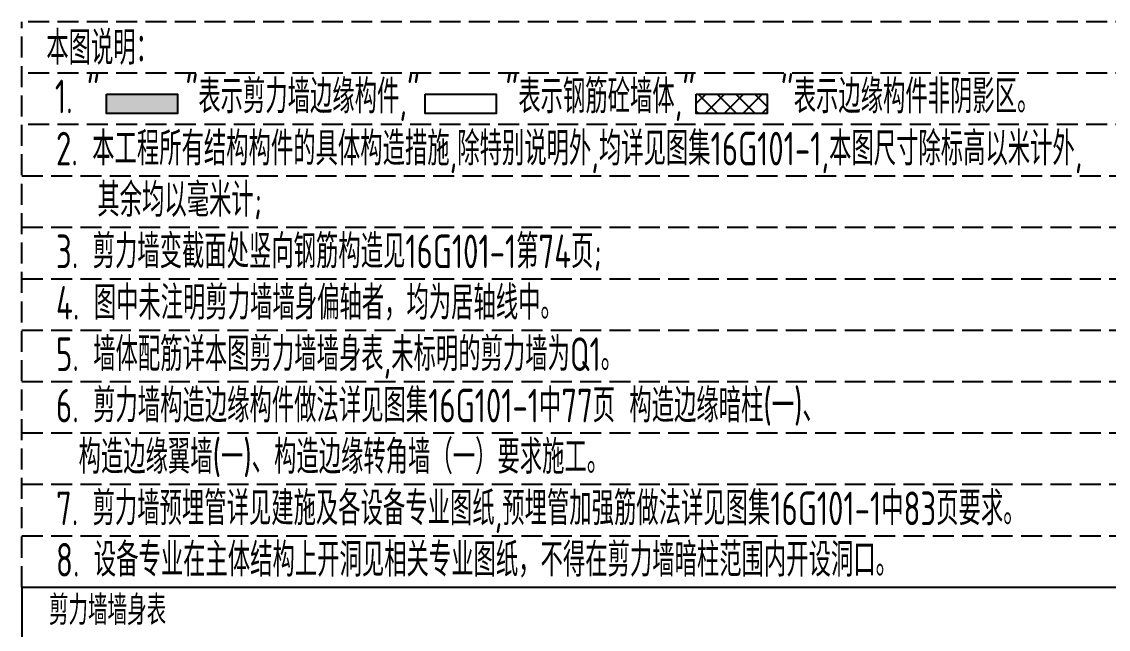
# Model space of a CAD drawing. Extents: x -812054 to 22247, y -644080 to 1003627.
# Drawn here: x -462102 to -449163, y -164550 to -157322 of the extents above; entities that cross this region are included whole.
import ezdxf

# ---------------------------------------------------------------- set-up
doc = ezdxf.new("R2010")
doc.units = 0
doc.header["$LTSCALE"] = 1000
doc.linetypes.add('DASH', pattern=[0.35, 0.25, -0.1])
for name, color, linetype in [('HATCH', 8, 'CONTINUOUS'), ('S-文字', 7, 'CONTINUOUS'), ('S-表格线', 54, 'CONTINUOUS')]:
    doc.layers.add(name, color=color, linetype=linetype)
doc.styles.add('TSSD_REIN', font='tssdeng.shx', dxfattribs={"width": 0.7, "height": 300, "bigfont": 'tssdchn.shx'})

# ---------------------------------------------------------------- blocks, each defined once
blk = doc.blocks.new('*U20')
at = {"layer": 'HATCH'}
for points in [[(5140096.809751545, 756132.0539384806), (5140096.809751545, 756362.7807228887), (5140941.609224473, 756132.0539384806)], [(5140096.809751545, 756362.7807228887), (5140941.609224473, 756132.0539384806), (5140941.609224473, 756362.7807228887)]]:
    blk.add_solid(points, dxfattribs=at)

msp = doc.modelspace()

# ---------------------------------------------------------------- hatches: boundary and pattern name
at = {"layer": 'HATCH'}
h = msp.add_hatch(dxfattribs=at)
h.set_pattern_fill('HOLE_MATETIEL', color=252, scale=50, style=0)
h.set_pattern_definition([(45, (-757983.5791035416, -124551.9960976017), (-112.2532015133644, 112.2532015133644), []), (135, (-757983.5791035416, -124551.9960976017), (-112.2532015133644, -112.2532015133644), [])])
h.paths.add_polyline_path([(-454069.2349254, -158182.9758662414), (-453224.435452472, -158182.9758662414), (-453224.435452472, -158413.7026506495), (-454069.2349254, -158413.7026506495)])

# ---------------------------------------------------------------- linework, layer by layer
at = {"layer": 'S-文字'}
for points in [[(-461092.4607445602, -158182.9758662414), (-460247.6612716322, -158182.9758662414), (-460247.6612716322, -158413.7026506495), (-461092.4607445602, -158413.7026506495)], [(-457295.9923243192, -158182.9758662414), (-456451.1928513912, -158182.9758662414), (-456451.1928513912, -158413.7026506495), (-457295.9923243192, -158413.7026506495)], [(-454069.2349254, -158182.9758662414), (-453224.435452472, -158182.9758662414), (-453224.435452472, -158413.7026506495), (-454069.2349254, -158413.7026506495)]]:
    msp.add_lwpolyline(points, close=True, dxfattribs=at)
at = {"layer": 'S-表格线', "linetype": 'DASH'}
for p, q in [((-462101.9340620819, -164048.8109186143), (-462101.9340620819, -157322.0450037858)), ((-448126.8196913977, -157322.0450037867), (-462101.9340620819, -157322.0450037858)), ((-448126.8196913977, -157933.5691778613), (-462101.9340620819, -157933.5691778613)), ((-448126.8196913977, -158545.0933519364), (-462101.9340620819, -158545.0933519364)), ((-462101.9340620819, -159156.6175260111), (-448126.8196913977, -159156.617526012)), ((-462101.9340620819, -159768.1417000866), (-448126.8196913977, -159768.1417000871)), ((-462101.9340620819, -160379.6658741618), (-448126.8196913977, -160379.6658741627)), ((-462101.9340620819, -160991.1900482373), (-448126.8196913977, -160991.1900482378)), ((-462101.9340620819, -161602.7142223124), (-448126.8196913977, -161602.7142223134)), ((-462101.9340620819, -162214.238396388), (-448126.8196913977, -162214.2383963885)), ((-462101.9340620819, -162825.7625704636), (-448126.8196913977, -162825.7625704641)), ((-462101.9340620819, -163437.2867445387), (-448126.8196913977, -163437.2867445392)), ((-462101.9340620819, -164048.8109186143), (-448126.8196913977, -164048.8109186147))]:
    msp.add_line(p, q, dxfattribs=at)
at = {"layer": 'S-表格线'}
for q in [(-462101.9340620819, -165698.8109186143), (-449116.1840839251, -164048.8109186143)]:
    msp.add_line((-462101.9340620819, -164048.8109186143), q, dxfattribs=at)

# ---------------------------------------------------------------- block references
at = {"layer": 'HATCH'}
msp.add_blockref('*U20', (-5601189.270496104, -914545.7565891298), dxfattribs=at)

# ---------------------------------------------------------------- texts
at = {"layer": 'S-文字', "style": 'TSSD_REIN', "width": 0.7}
for s, height, p in [('本图说明：', 400, (-461809.04608342, -157832.2155593866)), ('1. "      "表示剪力墙边缘构件,"      "表示钢筋砼墙体,"      "表示边缘构件非阴影区。', 400, (-461707.3161213729, -158411.1755692973)), ('2. 本工程所有结构构件的具体构造措施,除特别说明外,均详见图集16G101-1,本图尺寸除标高以米计外,', 400, (-461693.797662593, -159031.477191525)), ('其余均以毫米计;', 400, (-461201.1955524753, -159643.0013656006)), ('3. 剪力墙变截面处竖向钢筋构造见16G101-1第74页;', 400, (-461693.797662593, -160254.5255396757)), ('4. 图中未注明剪力墙墙身偏轴者，均为居轴线中。', 400, (-461693.797662593, -160866.0497137513)), ('6. 剪力墙构造边缘构件做法详见图集16G101-1中77页 构造边缘暗柱(一)、', 400, (-461693.797662593, -162089.098061902)), ('构造边缘翼墙(一)、构造边缘转角墙（一）要求施工。', 400, (-461424.5562338936, -162700.6222359776)), ('7. 剪力墙预埋管详见建施及各设备专业图纸,预埋管加强筋做法详见图集16G101-1中83页要求。', 400, (-461693.797662593, -163312.1464100527)), ('8. 设备专业在主体结构上开洞见相关专业图纸，不得在剪力墙暗柱范围内开设洞口。', 400, (-461693.797662593, -163923.6705841282)), ('剪力墙墙身表', 350, (-461778.1782607124, -164498.8109186143))]:
    msp.add_text(s, height=height, dxfattribs=at).set_placement(p)
at = {"layer": 'S-文字', "color": 3, "style": 'TSSD_REIN', "width": 0.7}
msp.add_text('5. 墙体配筋详本图剪力墙墙身表,未标明的剪力墙为Q1。', height=400, dxfattribs=at).set_placement((-461693.797662593, -161477.5738878264))

doc.saveas('drawing.dxf')
